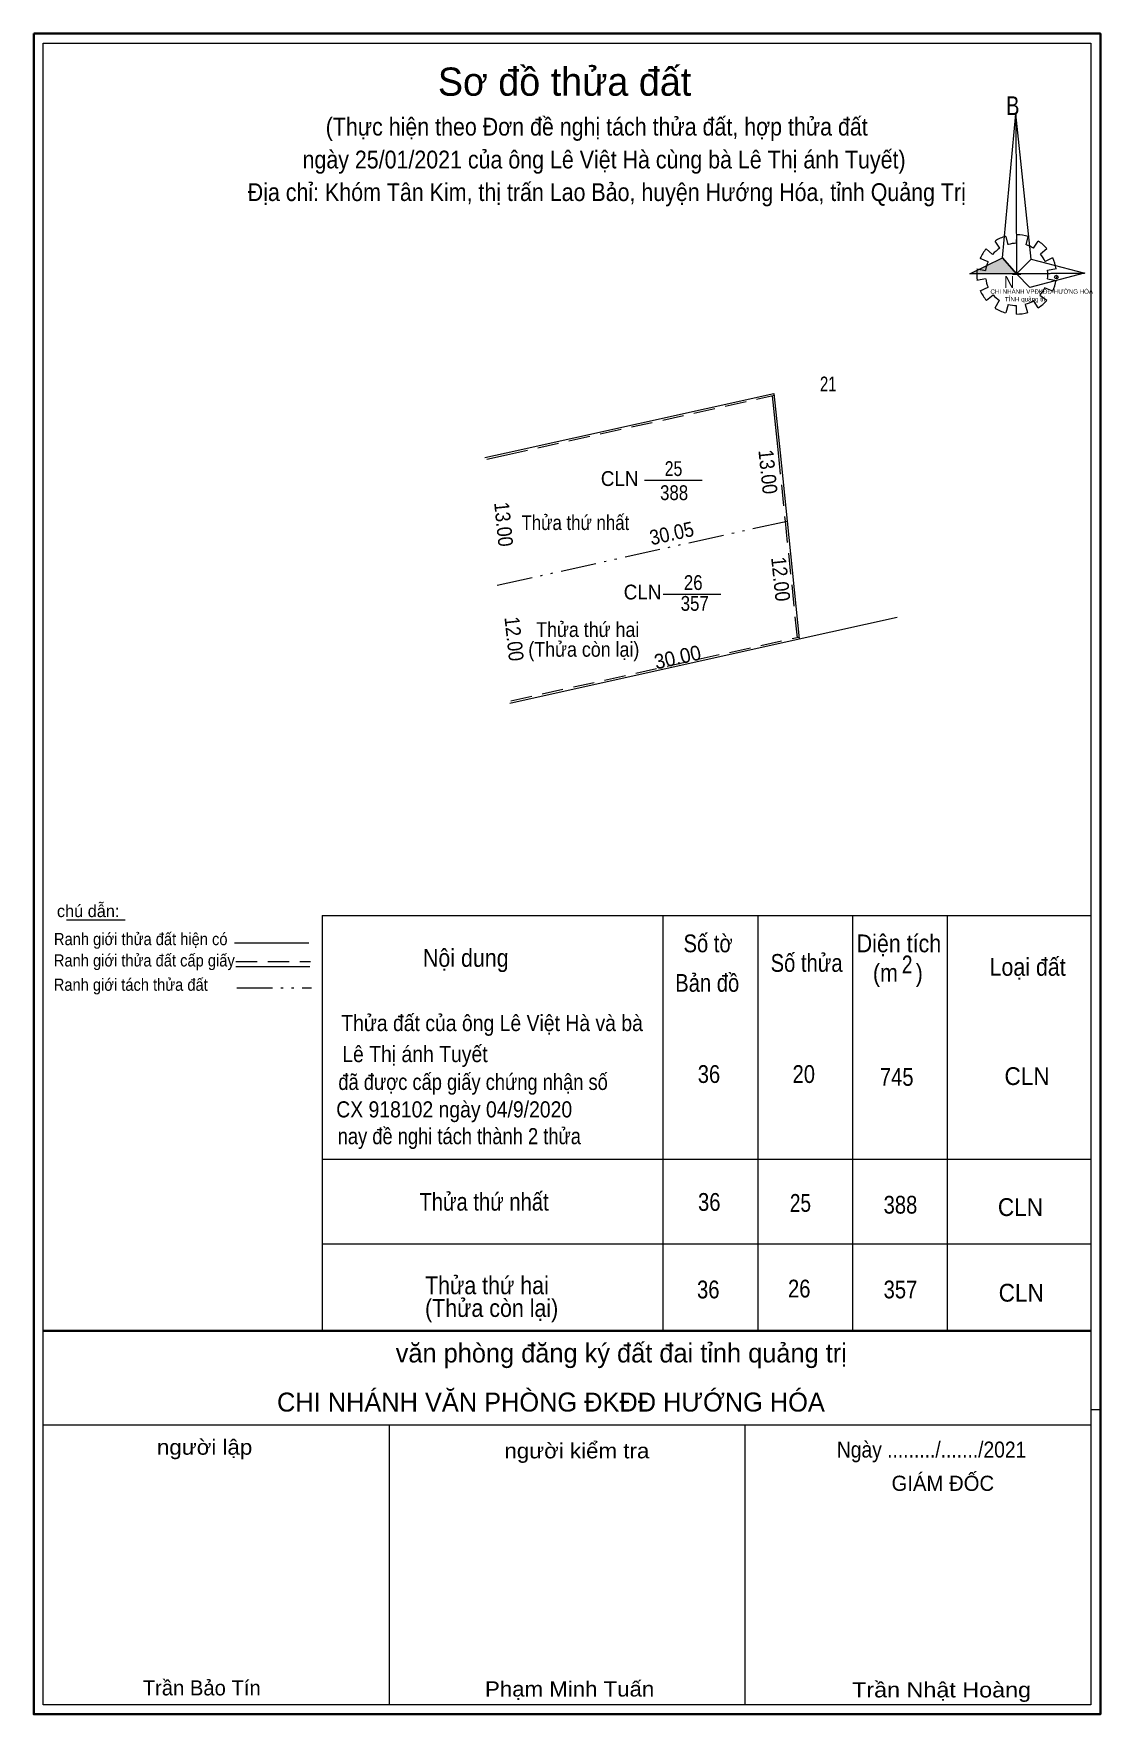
# Model space of a CAD drawing. Header units: metres. Extents: x 534982 to 535781, y 1836621 to 1836902.
# Drawn here: x 534981.7 to 535089.7, y 1836621.3 to 1836791.5 of the extents above; entities that cross this region are included whole.
import ezdxf
from ezdxf.enums import TextEntityAlignment as Align

# ---------------------------------------------------------------- set-up
doc = ezdxf.new("R2010")
doc.units = ezdxf.units.M
doc.header["$LTSCALE"] = 0.72
doc.header["$PDMODE"] = 32
doc.header["$PDSIZE"] = 0.36
doc.linetypes.add('DASH_DOUBLE_DOT', pattern=[9.2, 5, -1.2, 0.3, -1.2, 0.3, -1.2])
doc.linetypes.add('MEDIUM_DASHED', pattern=[4.5, 3, -1.5])
for name, color, linetype, lineweight in [('1', 7, 'Continuous', 13), ('15', 7, 'DASH_DOUBLE_DOT', 13), ('36', 7, 'Continuous', 13), ('63', 7, 'Continuous', 13)]:
    doc.layers.add(name, color=color, linetype=linetype, lineweight=lineweight)

msp = doc.modelspace()

# ---------------------------------------------------------------- hatches: boundary and pattern name
at = {"layer": '1'}
msp.add_hatch(color=256, dxfattribs=at).paths.add_polyline_path([(535076.5, 1836767.19), (535079.8, 1836768.8), (535081.22, 1836767.19)])

# ---------------------------------------------------------------- linework, layer by layer
for p, q in [((535080.12, 1836770.98), (535080.33, 1836770.14)), ((535081.22, 1836770.27), (535081.24, 1836771.15)), ((535082.37, 1836770.98), (535082.16, 1836770.11)), ((535078.13, 1836769.73), (535078.78, 1836769.15)), ((535079.52, 1836769.78), (535079.04, 1836770.49)), ((535082.94, 1836769.78), (535083.42, 1836770.49)), ((535084.28, 1836769.73), (535083.63, 1836769.18)), ((535077.21, 1836767.68), (535078.08, 1836767.54)), ((535078.34, 1836768.42), (535077.55, 1836768.74)), ((535084.1, 1836768.44), (535084.88, 1836768.83)), ((535085.25, 1836767.68), (535084.36, 1836767.54)), ((535078.08, 1836766.67), (535077.21, 1836766.53)), ((535077.55, 1836765.47), (535078.34, 1836765.85)), ((535080.8, 1836767.16), (535081.64, 1836767.16)), ((535084.91, 1836765.44), (535084.04, 1836765.77)), ((535084.36, 1836766.67), (535085.25, 1836766.53)), ((535078.86, 1836765.03), (535078.18, 1836764.48)), ((535079.04, 1836763.74), (535079.49, 1836764.51)), ((535080.38, 1836764.1), (535080.12, 1836763.25)), ((535081.22, 1836763.12), (535081.22, 1836763.96)), ((535082.08, 1836764.1), (535082.34, 1836763.28)), ((535083.42, 1836763.74), (535082.94, 1836764.48)), ((535083.57, 1836765.03), (535084.28, 1836764.51)), ((534985.02, 1836701.78), (534990.98, 1836701.78)), ((535010.92, 1836702.23), (535088.75, 1836702.23)), ((535010.92, 1836702.23), (535010.92, 1836660.17)), ((535045.41, 1836702.23), (535045.41, 1836660.17)), ((535055.01, 1836702.23), (535055.01, 1836660.17)), ((535064.61, 1836702.23), (535064.61, 1836660.17)), ((535074.21, 1836702.23), (535074.21, 1836660.17)), ((535002.05, 1836699.47), (535009.57, 1836699.47)), ((535002.17, 1836697.07), (535009.68, 1836697.07)), ((535010.92, 1836677.54), (535088.75, 1836677.54)), ((535010.92, 1836668.98), (535088.75, 1836668.98)), ((534981.7, 1836659.24), (534981.7, 1836621.34)), ((535088.75, 1836652.22), (535089.71, 1836652.22)), ((534982.67, 1836650.65), (535088.75, 1836650.65)), ((535017.7, 1836650.65), (535017.7, 1836622.31)), ((535053.7, 1836650.65), (535053.7, 1836622.31))]:
    msp.add_line(p, q, dxfattribs=at)
at = {"layer": '1', "linetype": 'MEDIUM_DASHED'}
msp.add_line((535002.17, 1836697.57), (535009.74, 1836697.57), dxfattribs=at)
at = {"layer": '1', "linetype": 'DASH_DOUBLE_DOT'}
msp.add_line((535002.28, 1836694.89), (535009.84, 1836694.89), dxfattribs=at)
at = {"layer": '1', "lineweight": 35}
msp.add_line((534982.67, 1836660.17), (535088.75, 1836660.17), dxfattribs=at)
at = {"layer": '1'}
for points in [[(534981.7, 1836621.34), (534981.7, 1836791.49), (535089.71, 1836791.49), (535089.71, 1836621.34)], [(534981.7, 1836621.34), (534981.7, 1836791.49), (535089.71, 1836791.49), (535089.71, 1836621.34)], [(535088.75, 1836660.17), (535088.75, 1836622.31), (534982.67, 1836622.31), (534982.67, 1836790.55), (535088.75, 1836790.55)], [(535081.16, 1836783.39), (535081.22, 1836767.19), (535079.8, 1836768.8)], [(535081.16, 1836783.39), (535081.22, 1836767.19), (535082.71, 1836768.69)], [(535076.5, 1836767.19), (535079.8, 1836768.8), (535081.22, 1836767.19)], [(535088.13, 1836767.24), (535081.22, 1836767.19), (535082.71, 1836768.69)], [(535088.08, 1836767.27), (535082.58, 1836765.79), (535081.22, 1836767.19)]]:
    msp.add_lwpolyline(points, close=True, dxfattribs=at)
at = {"layer": '1', "lineweight": 35}
msp.add_lwpolyline([(534981.71, 1836791.51), (535089.71, 1836791.51), (535089.71, 1836621.35), (534981.71, 1836621.35)], close=True, dxfattribs=at)
at = {"layer": '1'}
for centre, major_axis, start_param, end_param in [((535081.2303, 1836767.1303), (4.0379, 0), 1.84955988, 2.13900916), ((535081.2303, 1836767.1303), (4.0379, 0), 1.27924208, 1.56332225), ((535081.2303, 1836767.1303), (4.0379, 0), 2.43958176, 2.72400246), ((535081.2303, 1836767.1303), (3.1646, 0), 2.13373541, 2.44496261), ((535081.2303, 1836767.1303), (3.1646, 0), 1.56985589, 1.85611068), ((535081.2303, 1836767.1303), (3.1646, 0), 1.00270906, 1.2755622), ((535081.2303, 1836767.1303), (4.0379, 0), 0.71056237, 0.99687234), ((535081.2303, 1836767.1303), (3.1646, 0), 0.42678376, 0.70646463), ((535081.2303, 1836767.1303), (4.0379, 0), 3.00667928, 3.29139349), ((535081.2303, 1836767.1303), (3.1646, 0), 2.72368549, 3.01515824), ((535081.2303, 1836767.1303), (3.1646, 0), 6.13558388, 6.41618463), ((535081.2303, 1836767.1303), (4.0379, 0), 0.1390515, 0.43393316), ((535081.2303, 1836767.1303), (3.1646, 0), 3.28229955, 3.56105054), ((535081.2303, 1836767.1303), (3.1646, 0), 5.56137327, 5.83951437), ((535081.2303, 1836767.1303), (4.0379, 0), 5.85230288, 6.13839648), ((535081.2303, 1836767.1303), (4.0379, 0), 3.56988637, 3.85691866), ((535081.2303, 1836767.1303), (3.1646, 0), 3.86077574, 4.13258255), ((535081.2303, 1836767.1303), (3.1646, 0), 4.43854677, 4.71314001), ((535081.2303, 1836767.1303), (3.1646, 0), 4.99087134, 5.28933161), ((535081.2303, 1836767.1303), (4.0379, 0), 5.28561416, 5.56798705), ((535081.2072, 1836767.1063), (4.0379, 0), 4.1470906, 4.43659307), ((535081.2303, 1836767.1303), (4.0379, 0), 4.71301008, 4.99761054)]:
    msp.add_ellipse(centre, major_axis=major_axis, ratio=0.995001, start_param=start_param, end_param=end_param, dxfattribs=at)
msp.add_point((535085.25, 1836766.86), dxfattribs=at)
at = {"layer": '15'}
msp.add_line((535028.65, 1836735.66), (535057.99, 1836742.16), dxfattribs=at)
at = {"layer": '36'}
for p, q in [((535056.48, 1836754.84), (535057.08, 1836749.06)), ((535057.99, 1836742.16), (535059.22, 1836730.22))]:
    msp.add_line(p, q, dxfattribs=at)
at = {"layer": '36', "linetype": 'MEDIUM_DASHED'}
for p, q in [((535057.08, 1836749.06), (535057.79, 1836742.14)), ((535057.79, 1836742.14), (535059.02, 1836730.2))]:
    msp.add_line(p, q, dxfattribs=at)
at = {"layer": '36'}
msp.add_lwpolyline([(535056.66, 1836755.09), (535057.28, 1836749.08), (535057.99, 1836742.16)], dxfattribs=at)
at = {"layer": '63'}
for p, q in [((535029.54, 1836749.08), (535056.66, 1836755.09)), ((535027.37, 1836748.6), (535029.54, 1836749.08)), ((535043.55, 1836746.29), (535049.39, 1836746.29)), ((535045.45, 1836734.75), (535051.29, 1836734.75))]:
    msp.add_line(p, q, dxfattribs=at)
at = {"layer": '63', "linetype": 'MEDIUM_DASHED'}
for p, q in [((535029.58, 1836748.88), (535056.7, 1836754.89)), ((535027.59, 1836748.44), (535029.58, 1836748.88)), ((535030.02, 1836723.96), (535059.18, 1836730.42))]:
    msp.add_line(p, q, dxfattribs=at)
at = {"layer": '63'}
msp.add_lwpolyline([(535029.93, 1836723.73), (535059.22, 1836730.22), (535069.15, 1836732.42)], dxfattribs=at)

# ---------------------------------------------------------------- texts
at = {"layer": '1'}
msp.add_text('Sơ đồ thửa đất', height=2.856, dxfattribs=at).set_placement((535035.46, 1836785.22), align=Align.CENTER)
for s, height, width, p in [('B', 1.902, 0.8, (535080.16, 1836783.26)), ('CHI NHÁNH VPĐKĐĐ-HƯỚNG HÓA', 0.4498, 0.95, (535078.58, 1836765.17)), ('N', 1.188, 0.9, (535079.96, 1836765.77)), ('TỈNH quảng trị', 0.45, 1.05, (535080.04, 1836764.39)), ('Ranh giới thửa đất hiện có ', 1.234, 0.9, (534983.76, 1836699.22)), ('Số tờ', 1.8, 0.85, (535047.5, 1836698.5)), ('Diện tích', 1.8, 0.9, (535065.04, 1836698.5)), ('Ranh giới thửa đất cấp giấy', 1.234, 0.9, (534983.75, 1836697.06)), ('Nội dung', 1.8, 0.9, (535021.12, 1836697.03)), ('Số thửa', 1.8, 0.85, (535056.32, 1836696.52)), ('2', 1.8, 0.8, (535069.61, 1836696.37)), ('Loại đất', 1.8, 0.9, (535078.49, 1836696.12)), ('Ranh giới tách thửa đất', 1.234, 0.9, (534983.74, 1836694.6)), ('Bản đồ', 1.8, 0.85, (535046.66, 1836694.5)), ('(m   )', 1.8, 0.9, (535066.68, 1836695.52)), ('Thửa đất của ông Lê Việt Hà và bà', 1.63, 0.9, (535012.85, 1836690.52)), ('Lê Thị ánh Tuyết', 1.63, 0.9, (535012.95, 1836687.38)), (' đã được cấp giấy chứng nhận số', 1.63, 0.85, (535012.04, 1836684.56)), ('36', 1.8, 0.85, (535048.94, 1836685.27)), ('20', 1.8, 0.85, (535058.54, 1836685.27)), ('745', 1.8, 0.85, (535067.38, 1836684.98)), ('CLN', 1.8, 0.95, (535080, 1836685.06)), ('CX 918102 ngày 04/9/2020', 1.63, 0.9, (535012.34, 1836681.78)), ('nay đề nghi tách thành 2 thửa', 1.63, 0.85, (535012.49, 1836679.07)), ('Thửa thứ nhất', 1.8, 0.85, (535020.76, 1836672.34)), ('36', 1.8, 0.85, (535048.97, 1836672.32)), ('25', 1.8, 0.8, (535058.27, 1836672.22)), ('388', 1.8, 0.85, (535067.76, 1836672.04)), ('CLN', 1.8, 0.95, (535079.33, 1836671.8)), ('Thửa thứ hai', 1.8, 0.9, (535021.33, 1836663.88)), ('36', 1.8, 0.85, (535048.87, 1836663.46)), ('26', 1.8, 0.85, (535058.08, 1836663.55)), ('357', 1.8, 0.85, (535067.76, 1836663.46)), ('(Thửa còn lại)', 1.8, 0.9, (535021.33, 1836661.58)), ('CLN', 1.8, 0.95, (535079.41, 1836663.13))]:
    msp.add_text(s, height=height, dxfattribs=dict(at, width=width)).set_placement(p)
for s, height, width, p in [('(Thực hiện theo Đơn đề nghị tách thửa đất, hợp thửa đất ', 1.8, 0.9, (535039.015, 1836781.19)), ('ngày 25/01/2021 của ông Lê Việt Hà cùng bà Lê Thị ánh Tuyết)', 1.8, 0.9, (535039.46, 1836777.86)), ('Địa chỉ: Khóm Tân Kim, thị trấn Lao Bảo, huyện Hướng Hóa, tỉnh Quảng Trị', 1.8, 0.9, (535039.735, 1836774.56)), ('357', 1.5, 0.85, (535048.64, 1836733.07)), ('Ngày ........./......./2021', 1.62, 0.9, (535072.62, 1836647.34))]:
    msp.add_text(s, height=height, dxfattribs=dict(at, width=width)).set_placement(p, align=Align.CENTER)
msp.add_text('chú dẫn:', height=1.234, dxfattribs=at).set_placement((534984.06, 1836702.06))
for s, height, p in [('văn phòng đăng ký đất đai tỉnh quảng trị', 1.92, (535064.04, 1836656.97)), ('CHI NHÁNH VĂN PHÒNG ĐKĐĐ HƯỚNG HÓA', 1.92, (535061.81, 1836652)), ('GIÁM ĐỐC', 1.536, (535078.95, 1836643.97)), ('Trần Bảo Tín', 1.53, (535004.69, 1836623.26))]:
    msp.add_text(s, height=height, dxfattribs=at).set_placement(p, align=Align.RIGHT)
for s, height, width, p in [('người lập', 1.536, 1.1, (535003.84, 1836647.63)), ('người kiểm tra', 1.536, 1.1, (535044.04, 1836647.26)), ('Phạm Minh Tuấn', 1.53, 1.1, (535044.54, 1836623.15)), ('Trần Nhật Hoàng', 1.536, 1.15, (535082.69, 1836623.06))]:
    msp.add_text(s, height=height, dxfattribs=dict(at, width=width)).set_placement(p, align=Align.RIGHT)
at = {"layer": '63'}
for s, width, p in [('21', 0.75, (535062.155, 1836755.29)), ('25', 0.8, (535046.49, 1836746.72)), ('388', 0.85, (535046.55, 1836744.28)), ('26', 0.85, (535048.485, 1836735.18))]:
    msp.add_text(s, height=1.5, dxfattribs=dict(at, width=width)).set_placement(p, align=Align.CENTER)
for s, rotation, width, p in [('13.00', 275.873, 0.9, (535055.3107, 1836747.0667)), ('13.00', 275.649, 0.9, (535028.5517, 1836741.7588)), ('30.05', 12.492, 0.9, (535046.4628, 1836740.1913)), ('12.00', 275.882, 0.9, (535056.6011, 1836736.2069)), ('12.00', 276.124, 0.9, (535029.6109, 1836730.155)), ('30.00', 12.494, 0.95, (535047.0628, 1836727.648))]:
    msp.add_text(s, height=1.5, rotation=rotation, dxfattribs=dict(at, width=width)).set_placement(p, align=Align.CENTER)
for s, width, p in [('CLN', 0.95, (535042.94, 1836745.71)), ('Thửa thứ nhất', 0.85, (535042.01, 1836741.25)), ('CLN', 0.95, (535045.26, 1836734.22)), ('Thửa thứ hai', 0.9, (535043.03, 1836730.42)), ('(Thửa còn lại)', 0.9, (535043.03, 1836728.42))]:
    msp.add_text(s, height=1.5, dxfattribs=dict(at, width=width)).set_placement(p, align=Align.RIGHT)

doc.saveas('drawing.dxf')
